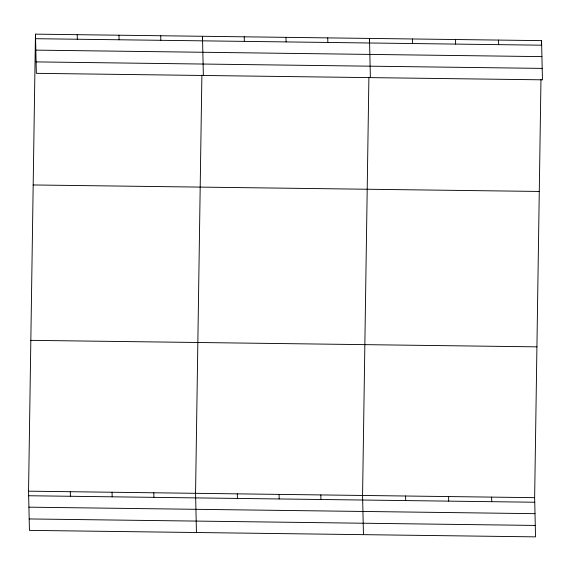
<?xml version="1.0" encoding="UTF-8"?>
<svg xmlns="http://www.w3.org/2000/svg" width="571" height="571" viewBox="0 0 571 571"><rect width="100%" height="100%" fill="white"/><g stroke="black" fill="none" stroke-linecap="round" stroke-linejoin="round"><path stroke-width="0.86" d="M540.973 79.44L534.642 497.669L535.534 536.861L29.442 530.373L28.55 491.174L35.466 34.139L541.558 40.627L542.45 79.826L36.358 73.331L35.466 34.139M201.891 75.087L195.56 493.323L196.453 532.515M202.398 41.569L202.477 36.28L203.369 75.472M368.902 77.228L362.571 495.464L363.463 534.656M369.423 42.832L369.487 38.421L370.379 77.613M541.494 45.038L541.558 40.627M35.573 38.7L541.665 45.195M35.83 50.127L541.922 56.622M36.094 61.904L542.193 68.392M33.182 184.961L539.281 191.449M30.834 340.352L536.926 346.847M28.55 491.174L534.642 497.669M28.657 495.742L534.749 502.237M28.914 507.169L535.006 513.664M29.178 518.946L535.277 525.434M498.54 40.077L498.647 44.638M491.624 497.12L491.731 501.681M455.522 39.527L455.629 44.088M448.606 496.563L448.713 501.131M412.505 38.971L412.612 43.539M405.588 496.013L405.695 500.581M327.733 37.886L327.84 42.447M320.816 494.929L320.923 499.489M285.985 37.351L286.085 41.911M279.069 494.393L279.169 498.954M244.231 36.815L244.331 41.376M237.315 493.858L237.415 498.419M160.722 35.745L160.829 40.305M153.806 492.787L153.913 497.348M118.975 35.209L119.075 39.77M112.059 492.252L112.159 496.813M77.221 34.674L77.321 39.235M70.304 491.717L70.404 496.278"/></g></svg>
